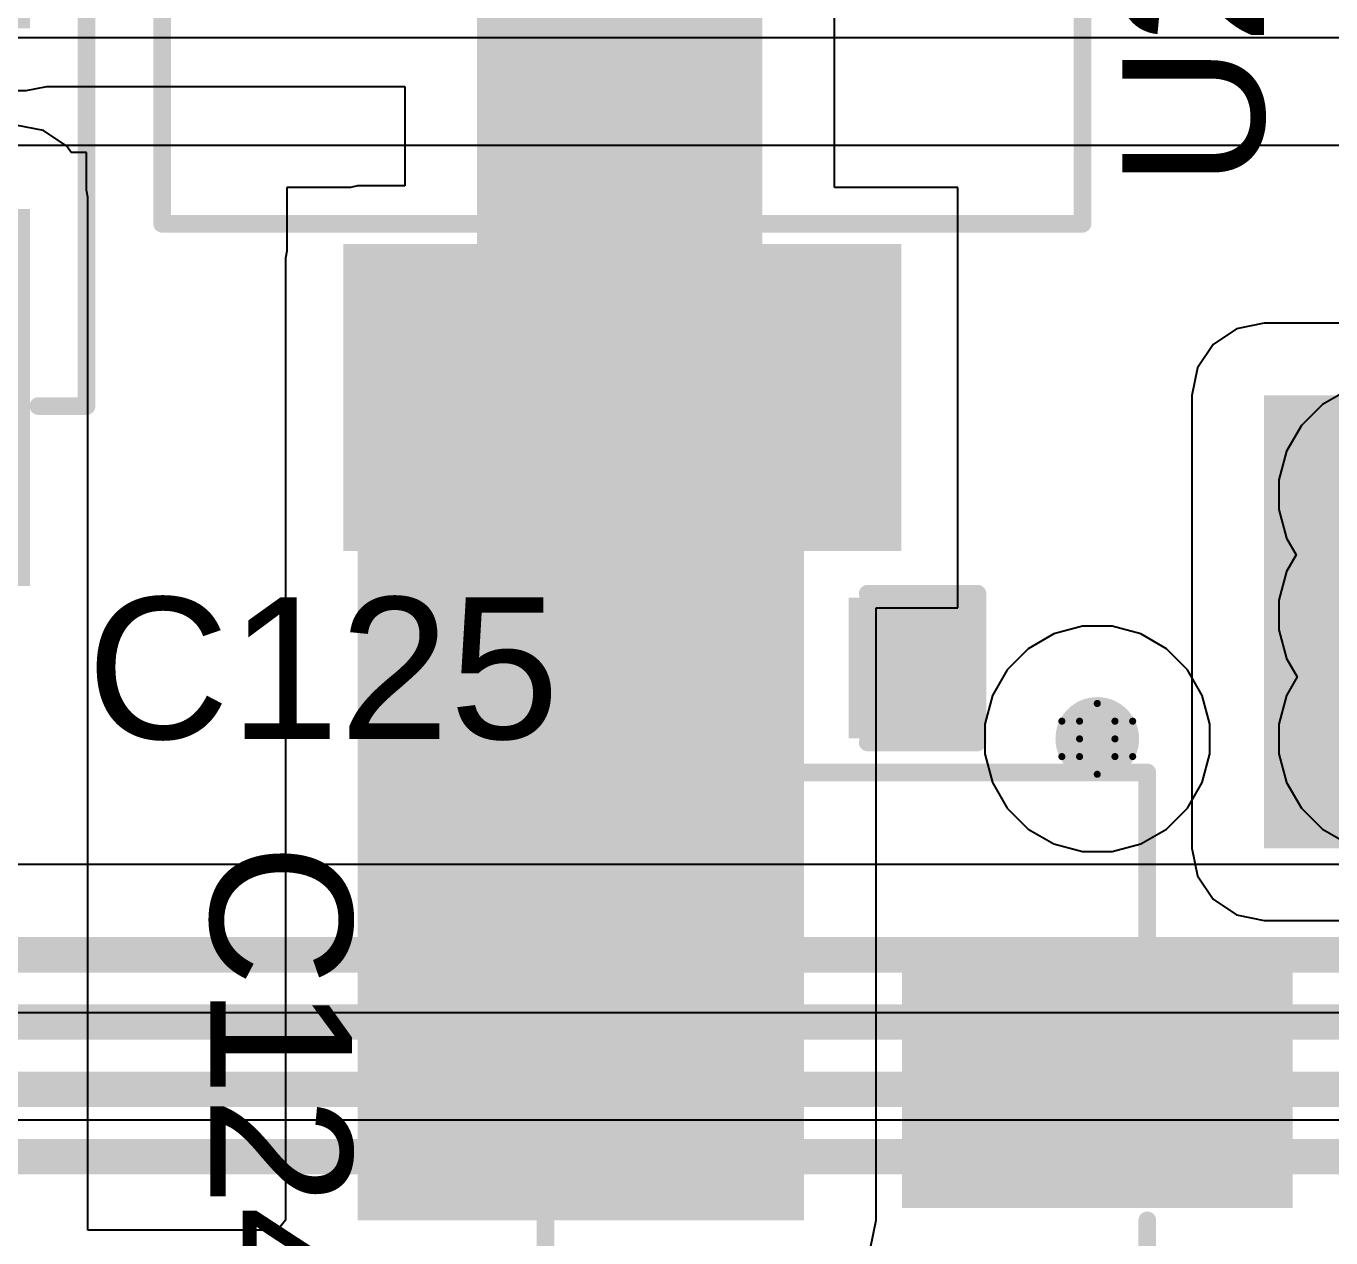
# Model space of a CAD drawing. Header units: inches. Extents: x -3 to 5437, y -3 to 5435.
# Drawn here: x 81.16 to 90.52, y 44.45 to 53.15 of the extents above; entities that cross this region are included whole.
import ezdxf

# ---------------------------------------------------------------- set-up
doc = ezdxf.new("R2010")
doc.units = ezdxf.units.IN
for name, color, linetype in [('Bottom Layer', 5, 'Continuous'), ('Bottom Solder', 6, 'Continuous'), ('Drill Drawing', 1, 'Continuous'), ('GND', 16, 'Continuous'), ('PWR', 76, 'Continuous'), ('Top Layer', 1, 'Continuous'), ('Top Overlay', 2, 'Continuous'), ('Top Paste', 8, 'Continuous'), ('Top Solder', 216, 'Continuous'), ('Via Holes', 16, 'Continuous')]:
    doc.layers.add(name, color=color, linetype=linetype)
doc.styles.add('Arial', font='', dxfattribs={"height": 0.2})
doc.styles.get('Arial').set_extended_font_data('Arial')

# ---------------------------------------------------------------- blocks, each defined once
blk = doc.blocks.new('SOT__223_16')
at = {"layer": 'Top Layer'}
for points in [[(-1.9, 4.05), (1.9, 4.05), (1.9, 2.05), (-1.9, 2.05)], [(-3.05, -2.05), (-1.55, -2.05), (-1.55, -4.05), (-3.05, -4.05)], [(-0.75, -2.05), (0.75, -2.05), (0.75, -4.05), (-0.75, -4.05)], [(1.55, -2.05), (3.05, -2.05), (3.05, -4.05), (1.55, -4.05)]]:
    blk.add_hatch(color=1, dxfattribs=at).paths.add_polyline_path(points)
at = {"layer": 'Top Paste'}
for points in [[(-1.9, 4.05), (1.9, 4.05), (1.9, 2.05), (-1.9, 2.05)], [(-3.05, -2.05), (-1.55, -2.05), (-1.55, -4.05), (-3.05, -4.05)], [(-0.75, -2.05), (0.75, -2.05), (0.75, -4.05), (-0.75, -4.05)], [(1.55, -2.05), (3.05, -2.05), (3.05, -4.05), (1.55, -4.05)]]:
    blk.add_hatch(color=8, dxfattribs=at).paths.add_polyline_path(points)
at = {"layer": 'Top Solder'}
for points in [[(-2.0016, 4.1516), (2.0016, 4.1516), (2.0016, 1.9484), (-2.0016, 1.9484)], [(-3.1516, -1.9484), (-1.4484, -1.9484), (-1.4484, -4.1516), (-3.1516, -4.1516)], [(-0.8516, -1.9484), (0.8516, -1.9484), (0.8516, -4.1516), (-0.8516, -4.1516)], [(1.4484, -1.9484), (3.1516, -1.9484), (3.1516, -4.1516), (1.4484, -4.1516)]]:
    blk.add_hatch(color=216, dxfattribs=at).paths.add_polyline_path(points)
at = {"layer": 'Top Overlay'}
for points in [[(3.302, 1.8034, 0.127, 0.127, 0), (-3.302, 1.8034, 0.127, 0.127, 0)], [(-3.302, 1.8034, 0.127, 0.127, 0), (-3.302, -1.8288, 0.127, 0.127, 0)], [(3.302, 1.8034, 0.127, 0.127, 0), (3.302, -1.8288, 0.127, 0.127, 0)], [(3.302, -1.8288, 0.127, 0.127, 0), (-3.302, -1.8288, 0.127, 0.127, 0)], [(-3.2258, -3.0734, 0.2, 0.2, 0), (-3.3528, -2.9464, 0.2, 0.2, 0)], [(-3.3528, -2.9464, 0.2, 0.2, 0), (-3.3528, -3.2004, 0.2, 0.2, 0)], [(-3.2258, -3.0734, 0.2, 0.2, 0), (-3.3528, -3.2004, 0.2, 0.2, 0)]]:
    blk.add_lwpolyline(points, format="xyseb", dxfattribs=at)
for points in [[(-3.3338, 1.8034, 0.0635, 0.0635, 1), (-3.2702, 1.8034, 0.0635, 0.0635, 1)], [(-3.3338, 1.8034, 0.0635, 0.0635, 1), (-3.2702, 1.8034, 0.0635, 0.0635, 1)], [(3.2702, 1.8034, 0.0635, 0.0635, 1), (3.3338, 1.8034, 0.0635, 0.0635, 1)], [(3.2702, 1.8034, 0.0635, 0.0635, 1), (3.3338, 1.8034, 0.0635, 0.0635, 1)], [(-3.3338, -1.8288, 0.0635, 0.0635, 1), (-3.2702, -1.8288, 0.0635, 0.0635, 1)], [(-3.3338, -1.8288, 0.0635, 0.0635, 1), (-3.2702, -1.8288, 0.0635, 0.0635, 1)], [(3.2702, -1.8288, 0.0635, 0.0635, 1), (3.3338, -1.8288, 0.0635, 0.0635, 1)], [(3.2702, -1.8288, 0.0635, 0.0635, 1), (3.3338, -1.8288, 0.0635, 0.0635, 1)], [(-3.4028, -2.9464, 0.1, 0.1, 1), (-3.3028, -2.9464, 0.1, 0.1, 1)], [(-3.4028, -2.9464, 0.1, 0.1, 1), (-3.3028, -2.9464, 0.1, 0.1, 1)], [(-3.2758, -3.0734, 0.1, 0.1, 1), (-3.1758, -3.0734, 0.1, 0.1, 1)], [(-3.2758, -3.0734, 0.1, 0.1, 1), (-3.1758, -3.0734, 0.1, 0.1, 1)], [(-3.4028, -3.2004, 0.1, 0.1, 1), (-3.3028, -3.2004, 0.1, 0.1, 1)], [(-3.4028, -3.2004, 0.1, 0.1, 1), (-3.3028, -3.2004, 0.1, 0.1, 1)]]:
    blk.add_lwpolyline(points, format="xyseb", close=True, dxfattribs=at)
blk = doc.blocks.new('C___0603_20')
at = {"layer": 'Top Layer'}
for points in [[(-0.381, 0.4445), (-0.381, -0.4445), (-1.143, -0.4445), (-1.143, 0.4445)], [(1.143, 0.4445), (1.143, -0.4445), (0.381, -0.4445), (0.381, 0.4445)]]:
    blk.add_hatch(color=1, dxfattribs=at).paths.add_polyline_path(points)
at = {"layer": 'Top Paste'}
for points in [[(-0.381, 0.4445), (-0.381, -0.4445), (-1.143, -0.4445), (-1.143, 0.4445)], [(1.143, 0.4445), (1.143, -0.4445), (0.381, -0.4445), (0.381, 0.4445)]]:
    blk.add_hatch(color=8, dxfattribs=at).paths.add_polyline_path(points)
at = {"layer": 'Top Solder'}
for points in [[(-0.321, 0.5045), (-0.321, -0.5045), (-1.203, -0.5045), (-1.203, 0.5045)], [(1.203, 0.5045), (1.203, -0.5045), (0.321, -0.5045), (0.321, 0.5045)]]:
    blk.add_hatch(color=216, dxfattribs=at).paths.add_polyline_path(points)
at = {"layer": 'Top Overlay'}
for points in [[(-1.2446, 0.5334, 0.127, 0.127, 0), (-1.2446, -0.5334, 0.127, 0.127, 0)], [(-0.4572, 0.5334, 0.127, 0.127, 0), (-1.2446, 0.5334, 0.127, 0.127, 0)], [(1.2446, 0.5334, 0.127, 0.127, 0), (0.4572, 0.5334, 0.127, 0.127, 0)], [(1.2446, 0.5334, 0.127, 0.127, 0), (1.2446, -0.5334, 0.127, 0.127, 0)], [(-0.4572, -0.5334, 0.127, 0.127, 0), (-1.2446, -0.5334, 0.127, 0.127, 0)], [(1.2446, -0.5334, 0.127, 0.127, 0), (0.4572, -0.5334, 0.127, 0.127, 0)]]:
    blk.add_lwpolyline(points, format="xyseb", dxfattribs=at)
for points in [[(-1.2764, 0.5334, 0.0635, 0.0635, 1), (-1.2128, 0.5334, 0.0635, 0.0635, 1)], [(-1.2764, 0.5334, 0.0635, 0.0635, 1), (-1.2128, 0.5334, 0.0635, 0.0635, 1)], [(-0.4889, 0.5334, 0.0635, 0.0635, 1), (-0.4254, 0.5334, 0.0635, 0.0635, 1)], [(0.4254, 0.5334, 0.0635, 0.0635, 1), (0.4889, 0.5334, 0.0635, 0.0635, 1)], [(1.2128, 0.5334, 0.0635, 0.0635, 1), (1.2764, 0.5334, 0.0635, 0.0635, 1)], [(1.2128, 0.5334, 0.0635, 0.0635, 1), (1.2764, 0.5334, 0.0635, 0.0635, 1)], [(-1.2764, -0.5334, 0.0635, 0.0635, 1), (-1.2128, -0.5334, 0.0635, 0.0635, 1)], [(-1.2764, -0.5334, 0.0635, 0.0635, 1), (-1.2128, -0.5334, 0.0635, 0.0635, 1)], [(-0.4889, -0.5334, 0.0635, 0.0635, 1), (-0.4254, -0.5334, 0.0635, 0.0635, 1)], [(0.4254, -0.5334, 0.0635, 0.0635, 1), (0.4889, -0.5334, 0.0635, 0.0635, 1)], [(1.2128, -0.5334, 0.0635, 0.0635, 1), (1.2764, -0.5334, 0.0635, 0.0635, 1)], [(1.2128, -0.5334, 0.0635, 0.0635, 1), (1.2764, -0.5334, 0.0635, 0.0635, 1)]]:
    blk.add_lwpolyline(points, format="xyseb", close=True, dxfattribs=at)
blk = doc.blocks.new('RVT1E100M0405__21')
at = {"layer": 'Top Layer'}
for points in [[(-3.1, 0.8), (-0.5, 0.8), (-0.5, -0.8), (-3.1, -0.8)], [(0.5, 0.8), (3.1, 0.8), (3.1, -0.8), (0.5, -0.8)]]:
    blk.add_hatch(color=1, dxfattribs=at).paths.add_polyline_path(points)
at = {"layer": 'Top Paste'}
for points in [[(-3.1, 0.8), (-0.5, 0.8), (-0.5, -0.8), (-3.1, -0.8)], [(0.5, 0.8), (3.1, 0.8), (3.1, -0.8), (0.5, -0.8)]]:
    blk.add_hatch(color=8, dxfattribs=at).paths.add_polyline_path(points)
at = {"layer": 'Top Solder'}
for points in [[(-3.2016, 0.9016), (-0.3984, 0.9016), (-0.3984, -0.9016), (-3.2016, -0.9016)], [(0.3984, 0.9016), (3.2016, 0.9016), (3.2016, -0.9016), (0.3984, -0.9016)]]:
    blk.add_hatch(color=216, dxfattribs=at).paths.add_polyline_path(points)
at = {"layer": 'Top Overlay'}
for points in [[(-2.159, 1.524, 0.127, 0.127, 0), (-1.4605, 2.2225, 0.127, 0.127, 0)], [(-1.4605, 2.2225, 0.127, 0.127, 0), (-1.27, 2.2225, 0.127, 0.127, 0)], [(-1.27, 2.2225, 0.127, 0.127, 0), (2.159, 2.2225, 0.127, 0.127, 0)], [(2.159, 0.9906, 0.127, 0.127, 0), (2.159, 2.2225, 0.127, 0.127, 0)], [(-2.7432, 0.9398, 0.127, 0.127, 0), (-2.7432, 1.651, 0.127, 0.127, 0)], [(-2.159, 1.524, 0.127, 0.127, 0), (-2.159, 0.9652, 0.127, 0.127, 0)], [(-3.0988, 1.2954, 0.127, 0.127, 0), (-2.3876, 1.2954, 0.127, 0.127, 0)], [(-2.159, -1.524, 0.127, 0.127, 0), (-2.159, -0.9652, 0.127, 0.127, 0)], [(2.159, -2.2225, 0.127, 0.127, 0), (2.159, -0.9906, 0.127, 0.127, 0)], [(-2.159, -1.524, 0.127, 0.127, 0), (-1.4605, -2.2225, 0.127, 0.127, 0)], [(-1.4605, -2.2225, 0.127, 0.127, 0), (-1.27, -2.2225, 0.127, 0.127, 0)], [(-1.27, -2.2225, 0.127, 0.127, 0), (2.159, -2.2225, 0.127, 0.127, 0)]]:
    blk.add_lwpolyline(points, format="xyseb", dxfattribs=at)
for points in [[(-1.4923, 2.2225, 0.0635, 0.0635, 1), (-1.4287, 2.2225, 0.0635, 0.0635, 1)], [(-1.4923, 2.2225, 0.0635, 0.0635, 1), (-1.4287, 2.2225, 0.0635, 0.0635, 1)], [(-1.3017, 2.2225, 0.0635, 0.0635, 1), (-1.2383, 2.2225, 0.0635, 0.0635, 1)], [(-1.3017, 2.2225, 0.0635, 0.0635, 1), (-1.2383, 2.2225, 0.0635, 0.0635, 1)], [(2.1273, 2.2225, 0.0635, 0.0635, 1), (2.1907, 2.2225, 0.0635, 0.0635, 1)], [(2.1273, 2.2225, 0.0635, 0.0635, 1), (2.1907, 2.2225, 0.0635, 0.0635, 1)], [(-2.775, 1.651, 0.0635, 0.0635, 1), (-2.7115, 1.651, 0.0635, 0.0635, 1)], [(-2.1907, 1.524, 0.0635, 0.0635, 1), (-2.1273, 1.524, 0.0635, 0.0635, 1)], [(-2.1907, 1.524, 0.0635, 0.0635, 1), (-2.1273, 1.524, 0.0635, 0.0635, 1)], [(-3.1305, 1.2954, 0.0635, 0.0635, 1), (-3.0671, 1.2954, 0.0635, 0.0635, 1)], [(-2.4194, 1.2954, 0.0635, 0.0635, 1), (-2.3559, 1.2954, 0.0635, 0.0635, 1)], [(2.1273, 0.9906, 0.0635, 0.0635, 1), (2.1907, 0.9906, 0.0635, 0.0635, 1)], [(-2.775, 0.9398, 0.0635, 0.0635, 1), (-2.7115, 0.9398, 0.0635, 0.0635, 1)], [(-2.1907, 0.9652, 0.0635, 0.0635, 1), (-2.1272, 0.9652, 0.0635, 0.0635, 1)], [(-2.1907, -0.9652, 0.0635, 0.0635, 1), (-2.1272, -0.9652, 0.0635, 0.0635, 1)], [(2.1273, -0.9906, 0.0635, 0.0635, 1), (2.1907, -0.9906, 0.0635, 0.0635, 1)], [(-2.1907, -1.524, 0.0635, 0.0635, 1), (-2.1273, -1.524, 0.0635, 0.0635, 1)], [(-2.1907, -1.524, 0.0635, 0.0635, 1), (-2.1273, -1.524, 0.0635, 0.0635, 1)], [(-1.4923, -2.2225, 0.0635, 0.0635, 1), (-1.4287, -2.2225, 0.0635, 0.0635, 1)], [(-1.4923, -2.2225, 0.0635, 0.0635, 1), (-1.4287, -2.2225, 0.0635, 0.0635, 1)], [(-1.3017, -2.2225, 0.0635, 0.0635, 1), (-1.2383, -2.2225, 0.0635, 0.0635, 1)], [(-1.3017, -2.2225, 0.0635, 0.0635, 1), (-1.2383, -2.2225, 0.0635, 0.0635, 1)], [(2.1273, -2.2225, 0.0635, 0.0635, 1), (2.1907, -2.2225, 0.0635, 0.0635, 1)], [(2.1273, -2.2225, 0.0635, 0.0635, 1), (2.1907, -2.2225, 0.0635, 0.0635, 1)]]:
    blk.add_lwpolyline(points, format="xyseb", close=True, dxfattribs=at)
blk = doc.blocks.new('SMA_39')
at = {"layer": 'Top Layer'}
for points in [[(-3.25, 0.85), (-0.75, 0.85), (-0.75, -0.85), (-3.25, -0.85)], [(0.75, 0.85), (3.25, 0.85), (3.25, -0.85), (0.75, -0.85)]]:
    blk.add_hatch(color=1, dxfattribs=at).paths.add_polyline_path(points)
at = {"layer": 'Top Overlay'}
for points in [[(-4.445, -1.4216), (-3.278, -1.4216), (-3.278, 1.4219), (-4.445, 1.4219)], [(-3.3, 0.924), (-2.596, 0.924), (-2.596, 1.4219), (-3.3, 1.4219)], [(-3.3, -1.4219), (-2.596, -1.4219), (-2.596, -0.924), (-3.3, -0.924)]]:
    blk.add_hatch(color=2, dxfattribs=at).paths.add_polyline_path(points)
at = {"layer": 'Top Paste'}
for points in [[(-3.25, 0.85), (-0.75, 0.85), (-0.75, -0.85), (-3.25, -0.85)], [(0.75, 0.85), (3.25, 0.85), (3.25, -0.85), (0.75, -0.85)]]:
    blk.add_hatch(color=8, dxfattribs=at).paths.add_polyline_path(points)
at = {"layer": 'Top Solder'}
for points in [[(-3.3516, 0.9516), (-0.6484, 0.9516), (-0.6484, -0.9516), (-3.3516, -0.9516)], [(0.6484, 0.9516), (3.3516, 0.9516), (3.3516, -0.9516), (0.6484, -0.9516)]]:
    blk.add_hatch(color=216, dxfattribs=at).paths.add_polyline_path(points)
at = {"layer": 'Top Overlay'}
for points in [[(2.0612, 1.3577, 0.127, 0.127, 0), (-2.6581, 1.3577, 0.127, 0.127, 0)], [(2.0612, 1.0122, 0.127, 0.127, 0), (2.0612, 1.3577, 0.127, 0.127, 0)], [(2.0612, -1.3577, 0.127, 0.127, 0), (2.0612, -1.0122, 0.127, 0.127, 0)], [(2.0612, -1.3577, 0.127, 0.127, 0), (-2.6581, -1.3577, 0.127, 0.127, 0)]]:
    blk.add_lwpolyline(points, format="xyseb", dxfattribs=at)
for points in [[(-2.6899, 1.3577, 0.0635, 0.0635, 1), (-2.6264, 1.3577, 0.0635, 0.0635, 1)], [(2.0295, 1.3577, 0.0635, 0.0635, 1), (2.093, 1.3577, 0.0635, 0.0635, 1)], [(2.0295, 1.3577, 0.0635, 0.0635, 1), (2.093, 1.3577, 0.0635, 0.0635, 1)], [(2.0295, 1.0122, 0.0635, 0.0635, 1), (2.093, 1.0122, 0.0635, 0.0635, 1)], [(2.0295, -1.0122, 0.0635, 0.0635, 1), (2.093, -1.0122, 0.0635, 0.0635, 1)], [(-2.6899, -1.3577, 0.0635, 0.0635, 1), (-2.6264, -1.3577, 0.0635, 0.0635, 1)], [(2.0295, -1.3577, 0.0635, 0.0635, 1), (2.093, -1.3577, 0.0635, 0.0635, 1)], [(2.0295, -1.3577, 0.0635, 0.0635, 1), (2.093, -1.3577, 0.0635, 0.0635, 1)]]:
    blk.add_lwpolyline(points, format="xyseb", close=True, dxfattribs=at)

msp = doc.modelspace()

# ---------------------------------------------------------------- hatches: boundary and pattern name
at = {"layer": 'Bottom Layer'}
h = msp.add_hatch(color=5, dxfattribs=at)
edge = h.paths.add_edge_path()
edge.add_arc((88.8458, 48.0314), 0.3, 0, 360)
at = {"layer": 'Bottom Solder'}
h = msp.add_hatch(color=6, dxfattribs=at)
edge = h.paths.add_edge_path()
edge.add_arc((88.8458, 48.0314), 0.15, 0, 360)
at = {"layer": 'GND'}
h = msp.add_hatch(color=16, dxfattribs=at)
edge = h.paths.add_edge_path()
edge.add_arc((88.8458, 48.0314), 0.3, 0, 360)
at = {"layer": 'PWR'}
h = msp.add_hatch(color=76, dxfattribs=at)
edge = h.paths.add_edge_path()
edge.add_arc((88.8458, 48.0314), 0.3, 0, 360)
at = {"layer": 'Top Layer'}
for points in [[(84.3957, 59.9948), (84.3957, 44.577), (86.4422, 44.577), (86.4422, 59.9948)], [(83.5376, 51.4806), (83.5376, 44.577), (86.741, 44.577), (86.741, 51.4806)], [(90.043, 47.2469), (102.4955, 47.2469), (102.4955, 50.4952), (90.043, 50.4952)]]:
    msp.add_hatch(color=1, dxfattribs=at).paths.add_polyline_path(points)
h = msp.add_hatch(color=1, dxfattribs=at)
edge = h.paths.add_edge_path()
edge.add_arc((88.8458, 48.0314), 0.3, 0, 360)
at = {"layer": 'Top Solder'}
h = msp.add_hatch(color=216, dxfattribs=at)
edge = h.paths.add_edge_path()
edge.add_arc((88.8458, 48.0314), 0.15, 0, 360)
at = {"layer": 'Via Holes'}
h = msp.add_hatch(color=7, dxfattribs=at)
edge = h.paths.add_edge_path()
edge.add_arc((88.8458, 48.0314), 0.15, 0, 360)

# ---------------------------------------------------------------- linework, layer by layer
at = {"layer": 'Bottom Layer'}
for p, q in [((90.6455, 50.5369), (90.4613, 50.4306)), ((90.4613, 50.4306), (90.3108, 50.2801)), ((90.3108, 50.2801), (90.2045, 50.0959)), ((90.2045, 50.0959), (90.1494, 49.8904)), ((90.1494, 49.8904), (90.1494, 49.6776)), ((90.1494, 49.6776), (90.2045, 49.4721)), ((90.2045, 49.4721), (90.2737, 49.3522)), ((90.2737, 49.3522), (90.2045, 49.2323)), ((90.2045, 49.2323), (90.1494, 49.0268)), ((90.1494, 49.0268), (90.1494, 48.814)), ((90.1494, 48.814), (90.2045, 48.6085)), ((90.2045, 48.6085), (90.281, 48.4759)), ((90.281, 48.4759), (90.2045, 48.3433)), ((90.2045, 48.3433), (90.1494, 48.1378)), ((90.1494, 48.1378), (90.1494, 47.925)), ((90.1494, 47.925), (90.2045, 47.7195)), ((90.2045, 47.7195), (90.3108, 47.5353)), ((90.3108, 47.5353), (90.4613, 47.3848)), ((90.4613, 47.3848), (90.6455, 47.2785)), ((90.711, 47.1294), (57.308, 47.1294))]:
    msp.add_line(p, q, dxfattribs=at)
for points in [[(43.9954, 46.482, 0.254, 0.254, 0), (94.9162, 46.482, 0.254, 0.254, 0)], [(44.5201, 45.9994, 0.254, 0.254, 0), (95.0443, 45.9994, 0.254, 0.254, 0)], [(46.0146, 45.5168, 0.254, 0.254, 0), (95.1723, 45.5168, 0.254, 0.254, 0)], [(46.282, 45.0342, 0.254, 0.254, 0), (95.3004, 45.0342, 0.254, 0.254, 0)]]:
    msp.add_lwpolyline(points, format="xyseb", dxfattribs=at)
at = {"layer": 'Drill Drawing'}
for points in [[(88.7188, 48.1584, 0.0508, 0.0508, 0), (88.8458, 48.2854, 0.0508, 0.0508, 0)], [(88.8458, 48.2854, 0.0508, 0.0508, 0), (88.9728, 48.1584, 0.0508, 0.0508, 0)], [(88.5918, 48.1584, 0.0508, 0.0508, 0), (88.7188, 48.0314, 0.0508, 0.0508, 0)], [(88.5918, 48.1584, 0.0508, 0.0508, 0), (88.7188, 48.1584, 0.0508, 0.0508, 0)], [(88.9728, 48.1584, 0.0508, 0.0508, 0), (89.0998, 48.1584, 0.0508, 0.0508, 0)], [(88.9728, 48.0314, 0.0508, 0.0508, 0), (89.0998, 48.1584, 0.0508, 0.0508, 0)], [(88.5918, 47.9044, 0.0508, 0.0508, 0), (88.7188, 48.0314, 0.0508, 0.0508, 0)], [(88.9728, 48.0314, 0.0508, 0.0508, 0), (89.0998, 47.9044, 0.0508, 0.0508, 0)], [(88.5918, 47.9044, 0.0508, 0.0508, 0), (88.7188, 47.9044, 0.0508, 0.0508, 0)], [(88.7188, 47.9044, 0.0508, 0.0508, 0), (88.8458, 47.7774, 0.0508, 0.0508, 0)], [(88.8458, 47.7774, 0.0508, 0.0508, 0), (88.9728, 47.9044, 0.0508, 0.0508, 0)], [(88.9728, 47.9044, 0.0508, 0.0508, 0), (89.0998, 47.9044, 0.0508, 0.0508, 0)]]:
    msp.add_lwpolyline(points, format="xyseb", dxfattribs=at)
for points in [[(88.8331, 48.2854, 0.0254, 0.0254, 1), (88.8585, 48.2854, 0.0254, 0.0254, 1)], [(88.8331, 48.2854, 0.0254, 0.0254, 1), (88.8585, 48.2854, 0.0254, 0.0254, 1)], [(88.5791, 48.1584, 0.0254, 0.0254, 1), (88.6045, 48.1584, 0.0254, 0.0254, 1)], [(88.5791, 48.1584, 0.0254, 0.0254, 1), (88.6045, 48.1584, 0.0254, 0.0254, 1)], [(88.7061, 48.1584, 0.0254, 0.0254, 1), (88.7315, 48.1584, 0.0254, 0.0254, 1)], [(88.7061, 48.1584, 0.0254, 0.0254, 1), (88.7315, 48.1584, 0.0254, 0.0254, 1)], [(88.9601, 48.1584, 0.0254, 0.0254, 1), (88.9855, 48.1584, 0.0254, 0.0254, 1)], [(88.9601, 48.1584, 0.0254, 0.0254, 1), (88.9855, 48.1584, 0.0254, 0.0254, 1)], [(89.0871, 48.1584, 0.0254, 0.0254, 1), (89.1125, 48.1584, 0.0254, 0.0254, 1)], [(89.0871, 48.1584, 0.0254, 0.0254, 1), (89.1125, 48.1584, 0.0254, 0.0254, 1)], [(88.7061, 48.0314, 0.0254, 0.0254, 1), (88.7315, 48.0314, 0.0254, 0.0254, 1)], [(88.7061, 48.0314, 0.0254, 0.0254, 1), (88.7315, 48.0314, 0.0254, 0.0254, 1)], [(88.9601, 48.0314, 0.0254, 0.0254, 1), (88.9855, 48.0314, 0.0254, 0.0254, 1)], [(88.9601, 48.0314, 0.0254, 0.0254, 1), (88.9855, 48.0314, 0.0254, 0.0254, 1)], [(88.5791, 47.9044, 0.0254, 0.0254, 1), (88.6045, 47.9044, 0.0254, 0.0254, 1)], [(88.5791, 47.9044, 0.0254, 0.0254, 1), (88.6045, 47.9044, 0.0254, 0.0254, 1)], [(88.7061, 47.9044, 0.0254, 0.0254, 1), (88.7315, 47.9044, 0.0254, 0.0254, 1)], [(88.7061, 47.9044, 0.0254, 0.0254, 1), (88.7315, 47.9044, 0.0254, 0.0254, 1)], [(88.9601, 47.9044, 0.0254, 0.0254, 1), (88.9855, 47.9044, 0.0254, 0.0254, 1)], [(88.9601, 47.9044, 0.0254, 0.0254, 1), (88.9855, 47.9044, 0.0254, 0.0254, 1)], [(89.0871, 47.9044, 0.0254, 0.0254, 1), (89.1125, 47.9044, 0.0254, 0.0254, 1)], [(89.0871, 47.9044, 0.0254, 0.0254, 1), (89.1125, 47.9044, 0.0254, 0.0254, 1)], [(88.8331, 47.7774, 0.0254, 0.0254, 1), (88.8585, 47.7774, 0.0254, 0.0254, 1)], [(88.8331, 47.7774, 0.0254, 0.0254, 1), (88.8585, 47.7774, 0.0254, 0.0254, 1)]]:
    msp.add_lwpolyline(points, format="xyseb", close=True, dxfattribs=at)
at = {"layer": 'GND'}
for p, q in [((90.6455, 50.5369), (90.4613, 50.4306)), ((90.4613, 50.4306), (90.3108, 50.2801)), ((90.3108, 50.2801), (90.2045, 50.0959)), ((90.2045, 50.0959), (90.1494, 49.8904)), ((90.1494, 49.8904), (90.1494, 49.6776)), ((90.1494, 49.6776), (90.2045, 49.4721)), ((90.2045, 49.4721), (90.2737, 49.3522)), ((90.2737, 49.3522), (90.2045, 49.2323)), ((90.2045, 49.2323), (90.1494, 49.0268)), ((90.1494, 49.0268), (90.1494, 48.814)), ((90.1494, 48.814), (90.2045, 48.6085)), ((90.2045, 48.6085), (90.281, 48.4759)), ((90.281, 48.4759), (90.2045, 48.3433)), ((90.2045, 48.3433), (90.1494, 48.1378)), ((90.1494, 48.1378), (90.1494, 47.925)), ((90.1494, 47.925), (90.2045, 47.7195)), ((90.2045, 47.7195), (90.3108, 47.5353)), ((90.3108, 47.5353), (90.4613, 47.3848)), ((90.4613, 47.3848), (90.6455, 47.2785))]:
    msp.add_line(p, q, dxfattribs=at)
at = {"layer": 'PWR'}
for p, q in [((108.8339, 53.0606), (77.0702, 53.0606)), ((77.0702, 52.292), (108.8843, 52.292)), ((88.5339, 48.7843), (88.3497, 48.678)), ((88.7394, 48.8394), (88.5339, 48.7843)), ((88.9522, 48.8394), (88.7394, 48.8394)), ((89.1577, 48.7843), (88.9522, 48.8394)), ((89.3419, 48.678), (89.1577, 48.7843)), ((88.3497, 48.678), (88.1992, 48.5275)), ((89.4924, 48.5275), (89.3419, 48.678)), ((88.1992, 48.5275), (88.0929, 48.3433)), ((89.5987, 48.3433), (89.4924, 48.5275)), ((88.0929, 48.3433), (88.0378, 48.1378)), ((89.6538, 48.1378), (89.5987, 48.3433)), ((88.0378, 48.1378), (88.0378, 47.925)), ((89.6538, 47.925), (89.6538, 48.1378)), ((88.0378, 47.925), (88.0929, 47.7195)), ((89.5987, 47.7195), (89.6538, 47.925)), ((88.0929, 47.7195), (88.1992, 47.5353)), ((89.4924, 47.5353), (89.5987, 47.7195)), ((88.1992, 47.5353), (88.3497, 47.3848)), ((89.3419, 47.3848), (89.4924, 47.5353)), ((88.3497, 47.3848), (88.5339, 47.2785)), ((89.1577, 47.2785), (89.3419, 47.3848)), ((88.5339, 47.2785), (88.7394, 47.2234)), ((88.7394, 47.2234), (88.9522, 47.2234)), ((88.9522, 47.2234), (89.1577, 47.2785)), ((104.552, 46.0655), (81.0399, 46.0655)), ((81.0902, 45.297), (104.5016, 45.297))]:
    msp.add_line(p, q, dxfattribs=at)
at = {"layer": 'Top Layer'}
for p, q in [((86.9602, 51.9886), (86.9602, 57.7911)), ((71.3705, 52.683), (81.159, 52.683)), ((81.159, 52.683), (81.3079, 52.7126)), ((81.3079, 52.7126), (83.8778, 52.7126)), ((83.8778, 52.7126), (83.8778, 51.9985)), ((81.2832, 52.3961), (81.085, 52.4356)), ((81.4513, 52.2838), (81.2832, 52.3961)), ((81.4815, 52.2386), (81.4513, 52.2838)), ((81.593, 52.2386), (81.4815, 52.2386)), ((81.593, 51.9676), (81.593, 52.2386)), ((81.603, 51.9176), (81.593, 51.9676)), ((83.4876, 51.9886), (83.0296, 51.9886)), ((83.0296, 51.9886), (83.0296, 51.5307)), ((83.5376, 51.9985), (83.4876, 51.9886)), ((83.8778, 51.9985), (83.5376, 51.9985)), ((87.8456, 51.9886), (86.9602, 51.9886)), ((87.8456, 48.9726), (87.8456, 51.9886)), ((81.603, 44.5068), (81.603, 51.9176)), ((83.0296, 51.5307), (83.0196, 51.4806)), ((83.0196, 51.4806), (83.0196, 44.577)), ((89.8448, 50.9737), (89.6768, 50.8614)), ((90.043, 51.0132), (89.8448, 50.9737)), ((101.9544, 51.0132), (90.043, 51.0132)), ((89.6768, 50.8614), (89.5645, 50.6934)), ((89.5645, 50.6934), (89.525, 50.4952)), ((89.525, 50.4952), (89.525, 47.2469)), ((87.259, 44.577), (87.259, 48.9726)), ((87.259, 48.9726), (87.8456, 48.9726)), ((89.525, 47.2469), (89.5645, 47.0487)), ((89.5645, 47.0487), (89.6768, 46.8806)), ((89.6768, 46.8806), (89.8448, 46.7683)), ((89.8448, 46.7683), (90.043, 46.7289)), ((90.043, 46.7289), (99.1765, 46.7289)), ((83.0196, 44.577), (82.962, 44.5068)), ((87.2195, 44.3788), (87.259, 44.577)), ((82.962, 44.5068), (81.603, 44.5068))]:
    msp.add_line(p, q, dxfattribs=at)

# ---------------------------------------------------------------- block references
for name, p, rotation in [('SOT__223_16', (85.4376, 53.5306), 180), ('SMA_39', (80.235, 52.4806), 270), ('C___0603_20', (86.741, 48.5394), 180)]:
    msp.add_blockref(name, p, dxfattribs=dict(rotation=rotation))
msp.add_blockref('RVT1E100M0405__21', (87.0458, 45.5676))

# ---------------------------------------------------------------- texts
at = {"layer": 'Top Overlay', "style": 'Arial'}
for s, rotation, p in [('U27', 90, (90.0428, 51.9858)), ('C124', 270, (82.482, 47.2814))]:
    msp.add_text(s, height=1.016, rotation=rotation, dxfattribs=at).set_placement(p)
msp.add_text('C125', height=1.016, dxfattribs=at).set_placement((81.5934, 48.0317))

doc.saveas('drawing.dxf')
